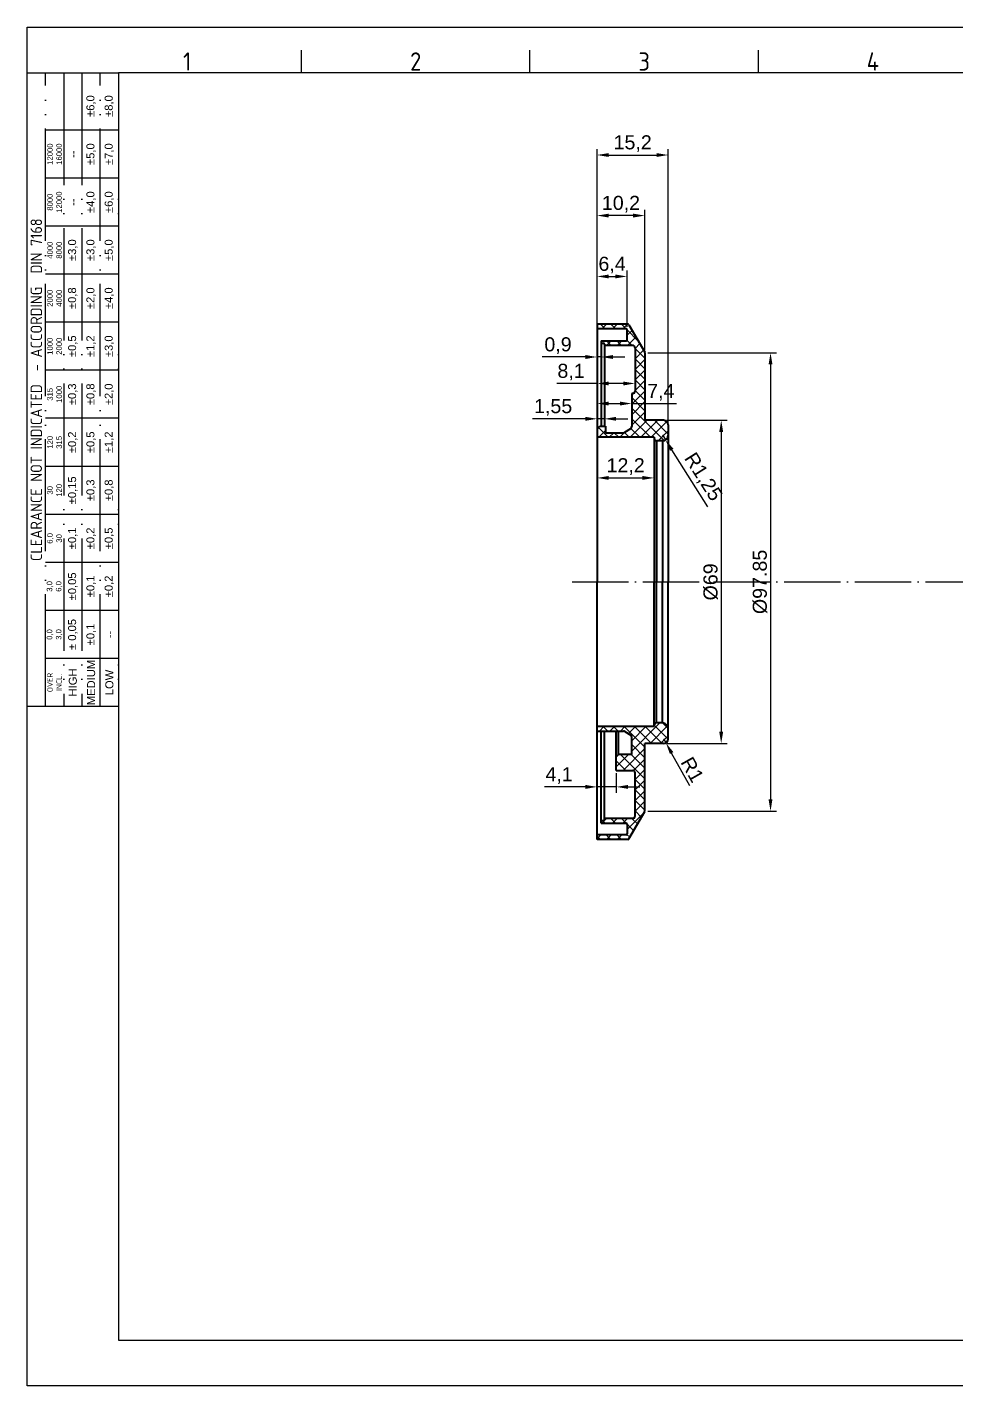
# Model space of a CAD drawing. Header units: millimetres. Extents: x 3180 to 3591, y 1531 to 1821.
# Drawn here: x 3180.5 to 3379.1, y 1530.8 to 1820.9 of the extents above; entities that cross this region are included whole.
import ezdxf
from ezdxf.enums import TextEntityAlignment as Align

# ---------------------------------------------------------------- set-up
doc = ezdxf.new("R2010")
doc.units = ezdxf.units.MM
doc.linetypes.add('ACAD_ISO04W100', pattern=[30, 24, -3, 0, -3])
doc.linetypes.add('ACAD_ISO05W100', pattern=[33, 24, -3, 0, -3, 0, -3])
for name, color, linetype, lineweight in [('AM_0', 7, 'Continuous', 40), ('AM_4', 1, 'ACAD_ISO04W100', 25), ('AM_5', 3, 'Continuous', 25), ('AM_BOR', 2, 'ACAD_ISO05W100', 35)]:
    doc.layers.add(name, color=color, linetype=linetype, lineweight=lineweight)
doc.styles.add('ACISOTS', font='isocp.shx', dxfattribs={"height": 1})
doc.styles.get("Standard").update_dxf_attribs({"font": 'arial.ttf'})
doc.dimstyles.new('ISO-25', dxfattribs={"dimtxt": 3, "dimasz": 2.5, "dimexe": 1.25, "dimexo": 0.625, "dimtad": 1, "dimtxsty": 'Standard', "dimcen": 2.5, "dimadec": 0, "dimazin": 0, "dimtfac": 1, "dimtmove": 0, "dimatfit": 3, "dimfxl": 1, "dimarcsym": 0})

# ---------------------------------------------------------------- blocks, each defined once
blk = doc.blocks.new('A3 ZTL')
for p, q in [((19.57, 280.82), (19.57, 9.78)), ((401.17, 280.82), (19.57, 280.82)), ((19.57, 9.78), (401.17, 9.78))]:
    blk.add_line(p, q)
at = {"layer": 'AM_BOR', "color": 135, "linetype": 'Continuous', "lineweight": 25}
for p, q in [((0, 0), (0, 290.61)), ((0, 290.61), (410.96, 290.61)), ((410.96, 0), (0, 0))]:
    blk.add_line(p, q, dxfattribs=at)
at = {"layer": 'AM_BOR', "color": 135, "lineweight": 25}
for p, q in [((58.71, 280.82), (58.71, 285.71)), ((107.63, 280.82), (107.63, 285.71)), ((156.56, 280.82), (156.56, 285.71)), ((3.91, 145.3), (3.91, 280.82)), ((7.83, 280.82), (7.83, 145.3)), ((11.74, 280.82), (11.74, 145.3)), ((15.66, 145.3), (15.66, 280.82)), ((19.57, 268.59), (3.91, 268.59)), ((19.57, 258.32), (3.91, 258.32)), ((19.57, 248.04), (3.91, 248.04)), ((19.57, 237.77), (3.91, 237.77)), ((19.57, 227.5), (3.91, 227.5)), ((19.57, 217.22), (3.91, 217.22)), ((19.57, 206.95), (3.91, 206.95)), ((19.57, 196.67), (3.91, 196.67)), ((19.57, 186.4), (3.91, 186.4)), ((19.57, 176.13), (3.91, 176.13)), ((19.57, 165.85), (3.91, 165.85)), ((19.57, 155.58), (3.91, 155.58))]:
    blk.add_line(p, q, dxfattribs=at)
blk.add_lwpolyline([(19.57, 145.3), (0, 145.3), (0, 280.82), (19.57, 280.82)], close=True, dxfattribs=at)
at = {"layer": 'AM_BOR', "color": 135, "lineweight": 25, "style": 'ACISOTS'}
for s, p in [('1', (34.25, 283.27)), ('2', (83.17, 283.27)), ('3', (132.09, 283.27)), ('4', (181.02, 283.27))]:
    blk.add_text(s, height=3.91, dxfattribs=at).set_placement(p, align=Align.MIDDLE)
at = {"layer": 'AM_BOR', "color": 135, "lineweight": 25, "attachment_point": 5, "rotation": 90}
for s, insert, char_height, width in [('±6,0', (13.7, 273.73), 1.712, 10.274), ('±8,0', (17.61, 273.73), 1.712, 10.274), ('12000\\P16000', (5.87, 263.45), 1.174, 10.274), ('±5,0', (13.7, 263.45), 1.712, 10.274), ('±7,0', (17.61, 263.45), 1.712, 10.274), ('--', (9.78, 263.45), 1.712, 10.274), ('8000\\P12000', (5.87, 253.18), 1.174, 10.274), ('--', (9.78, 253.18), 1.712, 10.274), ('±4,0', (13.7, 253.18), 1.712, 10.274), ('±6,0', (17.61, 253.18), 1.712, 10.274), ('{\\Fisocp.shx|c0;CLEARANCE NOT INDICATED  - ACCORDING  DIN 7168}', (1.96, 213.06), 2.4462, 135.5186), ('4000\\P8000', (5.87, 242.91), 1.174, 10.274), ('±3,0', (9.78, 242.91), 1.712, 10.274), ('±3,0', (13.7, 242.91), 1.712, 10.274), ('±5,0', (17.61, 242.91), 1.712, 10.274), ('2000\\P4000', (5.87, 232.63), 1.174, 10.274), ('±0,8', (9.78, 232.63), 1.712, 10.274), ('±2,0', (13.7, 232.63), 1.712, 10.274), ('±4,0', (17.61, 232.63), 1.712, 10.274), ('1000\\P2000', (5.87, 222.36), 1.174, 10.274), ('±0,5', (9.78, 222.36), 1.712, 10.274), ('±1,2', (13.7, 222.36), 1.712, 10.274), ('±3,0', (17.61, 222.36), 1.712, 10.274), ('315\\P1000', (5.87, 212.08), 1.174, 10.274), ('±0,3', (9.78, 212.08), 1.712, 10.274), ('±0,8', (13.7, 212.08), 1.712, 10.274), ('±2,0', (17.61, 212.08), 1.712, 10.274), ('±0,2', (9.78, 201.81), 1.712, 10.274), ('±0,5', (13.7, 201.81), 1.712, 10.274), ('±1,2', (17.61, 201.81), 1.712, 10.274), ('120\\P315', (5.87, 201.81), 1.174, 10.274), ('30\\P120', (5.87, 191.54), 1.174, 10.274), ('±0,15', (9.78, 191.54), 1.712, 10.274), ('±0,3', (13.7, 191.54), 1.712, 10.274), ('±0,8', (17.61, 191.54), 1.712, 10.274), ('±0,1', (9.78, 181.26), 1.712, 10.274), ('±0,2', (13.7, 181.26), 1.712, 10.274), ('±0,5', (17.61, 181.26), 1.712, 10.274), ('6,0\\P30', (5.87, 181.26), 1.174, 10.274), ('3,0\\P6,0', (5.87, 170.99), 1.174, 10.274), ('±0,05', (9.78, 170.99), 1.712, 10.274), ('±0,1', (13.7, 170.99), 1.712, 10.274), ('±0,2', (17.61, 170.99), 1.712, 10.274), ('± 0,05', (9.78, 160.71), 1.712, 10.274), ('\\pt4.69206;±0,1', (13.7, 160.71), 1.7123, 10.274), ('0,0\\P3,0', (5.87, 160.71), 1.174, 10.274), ('--', (17.61, 160.71), 1.712, 10.274), ('MEDIUM', (13.7, 150.44), 1.712, 10.274), ('{\\Fisocp.shx|c0;OVER\\PINCL.}', (5.87, 150.44), 1.1742, 10.274), ('HIGH', (9.78, 150.44), 1.712, 10.274), ('LOW', (17.61, 150.44), 1.712, 10.274)]:
    blk.add_mtext(s, dxfattribs=dict(at, insert=insert, char_height=char_height, width=width))
blk = doc.blocks.new('*D33')
at = {"layer": 'AM_5', "color": 0, "lineweight": -2}
for p, q in [((3302.24, 1758.04), (3302.24, 1794.81)), ((3304.74, 1793.56), (3314.94, 1793.56)), ((3317.44, 1736.54), (3317.44, 1794.81))]:
    blk.add_line(p, q, dxfattribs=at)
at = {"layer": 'AM_5', "color": 0}
for points in [[(3304.74, 1793.97), (3304.74, 1793.14), (3302.24, 1793.56)], [(3314.94, 1793.97), (3314.94, 1793.14), (3317.44, 1793.56)]]:
    blk.add_solid(points, dxfattribs=at)
at = {"layer": 'Defpoints', "color": 0}
for p in [(3317.44, 1793.56), (3302.24, 1757.41), (3317.44, 1735.91)]:
    blk.add_point(p, dxfattribs=at)
at = {"layer": 'AM_5', "color": 0, "insert": (3309.84, 1795.99), "char_height": 3, "attachment_point": 5}
blk.add_mtext('15,2', dxfattribs=at)
blk = doc.blocks.new('*D34')
at = {"layer": 'AM_5', "color": 0, "lineweight": -2}
for p, q in [((3302.24, 1757.04), (3302.24, 1768.88)), ((3304.74, 1767.63), (3306.14, 1767.63)), ((3308.64, 1756.84), (3308.64, 1768.88))]:
    blk.add_line(p, q, dxfattribs=at)
at = {"layer": 'AM_5', "color": 0}
for points in [[(3304.74, 1768.04), (3304.74, 1767.21), (3302.24, 1767.63)], [(3306.14, 1768.04), (3306.14, 1767.21), (3308.64, 1767.63)]]:
    blk.add_solid(points, dxfattribs=at)
at = {"layer": 'Defpoints', "color": 0}
for p in [(3308.64, 1767.63), (3302.24, 1756.41), (3308.64, 1756.21)]:
    blk.add_point(p, dxfattribs=at)
at = {"layer": 'AM_5', "color": 0, "insert": (3305.44, 1770.05), "char_height": 3, "attachment_point": 5}
blk.add_mtext('6,4', dxfattribs=at)
blk = doc.blocks.new('*D35')
at = {"layer": 'AM_5', "color": 0, "lineweight": -2}
for p, q in [((3313.07, 1751.35), (3340.55, 1751.35)), ((3339.3, 1748.85), (3339.3, 1655.98)), ((3313.07, 1653.48), (3340.55, 1653.48))]:
    blk.add_line(p, q, dxfattribs=at)
at = {"layer": 'AM_5', "color": 0}
for points in [[(3338.88, 1748.85), (3339.71, 1748.85), (3339.3, 1751.35)], [(3338.88, 1655.98), (3339.71, 1655.98), (3339.3, 1653.48)]]:
    blk.add_solid(points, dxfattribs=at)
at = {"layer": 'Defpoints', "color": 0}
for p in [(3312.44, 1751.35), (3312.44, 1653.48), (3339.3, 1653.48)]:
    blk.add_point(p, dxfattribs=at)
at = {"layer": 'AM_5', "color": 0, "insert": (3337.06, 1702.41), "char_height": 3, "attachment_point": 5, "rotation": 90}
blk.add_mtext('%%C97.85', dxfattribs=at)
blk = doc.blocks.new('*D36')
at = {"layer": 'AM_5', "color": 0, "lineweight": -2}
for p, q in [((3317.07, 1736.91), (3330.01, 1736.91)), ((3328.76, 1734.41), (3328.76, 1670.41)), ((3317.07, 1667.91), (3330.01, 1667.91))]:
    blk.add_line(p, q, dxfattribs=at)
at = {"layer": 'AM_5', "color": 0}
for points in [[(3328.34, 1734.41), (3329.18, 1734.41), (3328.76, 1736.91)], [(3328.34, 1670.41), (3329.18, 1670.41), (3328.76, 1667.91)]]:
    blk.add_solid(points, dxfattribs=at)
at = {"layer": 'Defpoints', "color": 0}
for p in [(3316.44, 1736.91), (3316.44, 1667.91), (3328.76, 1667.91)]:
    blk.add_point(p, dxfattribs=at)
at = {"layer": 'AM_5', "color": 0, "insert": (3326.52, 1702.41), "char_height": 3, "attachment_point": 5, "rotation": 90}
blk.add_mtext('%%C69', dxfattribs=at)
blk = doc.blocks.new('*D37')
at = {"layer": 'AM_5', "color": 0, "lineweight": -2}
for p, q in [((3302.24, 1758.04), (3302.24, 1781.88)), ((3312.44, 1751.97), (3312.44, 1781.88)), ((3309.94, 1780.63), (3304.74, 1780.63))]:
    blk.add_line(p, q, dxfattribs=at)
at = {"layer": 'AM_5', "color": 0}
for points in [[(3304.74, 1781.04), (3304.74, 1780.21), (3302.24, 1780.63)], [(3309.94, 1781.04), (3309.94, 1780.21), (3312.44, 1780.63)]]:
    blk.add_solid(points, dxfattribs=at)
at = {"layer": 'Defpoints', "color": 0}
for p in [(3302.24, 1780.63), (3302.24, 1757.41), (3312.44, 1751.35)]:
    blk.add_point(p, dxfattribs=at)
at = {"layer": 'AM_5', "color": 0, "insert": (3307.34, 1783.06), "char_height": 3, "attachment_point": 5}
blk.add_mtext('10,2', dxfattribs=at)
blk = doc.blocks.new('*D38')
at = {"layer": 'AM_5', "color": 0, "lineweight": -2}
for p, q in [((3303.14, 1753.29), (3303.14, 1749.18)), ((3299.74, 1750.43), (3290.53, 1750.43)), ((3302.24, 1751.06), (3302.24, 1751.68)), ((3303.14, 1750.43), (3302.24, 1750.43)), ((3305.64, 1750.43), (3308.14, 1750.43))]:
    blk.add_line(p, q, dxfattribs=at)
at = {"layer": 'AM_5', "color": 0}
for points in [[(3299.74, 1750.85), (3299.74, 1750.01), (3302.24, 1750.43)], [(3305.64, 1750.85), (3305.64, 1750.01), (3303.14, 1750.43)]]:
    blk.add_solid(points, dxfattribs=at)
at = {"layer": 'Defpoints', "color": 0}
for p in [(3303.14, 1753.91), (3302.24, 1750.43), (3302.24, 1750.43)]:
    blk.add_point(p, dxfattribs=at)
at = {"layer": 'AM_5', "color": 0, "insert": (3293.89, 1752.86), "char_height": 3, "attachment_point": 5}
blk.add_mtext('0,9', dxfattribs=at)
blk = doc.blocks.new('*D39')
at = {"layer": 'AM_5', "color": 0, "lineweight": -2}
for p, q in [((3302.24, 1737.86), (3302.24, 1738.48)), ((3303.79, 1737.86), (3303.79, 1738.48)), ((3299.74, 1737.23), (3288.46, 1737.23)), ((3303.79, 1737.23), (3302.24, 1737.23)), ((3306.29, 1737.23), (3308.79, 1737.23))]:
    blk.add_line(p, q, dxfattribs=at)
at = {"layer": 'AM_5', "color": 0}
for points in [[(3299.74, 1737.65), (3299.74, 1736.82), (3302.24, 1737.23)], [(3306.29, 1737.65), (3306.29, 1736.82), (3303.79, 1737.23)]]:
    blk.add_solid(points, dxfattribs=at)
at = {"layer": 'Defpoints', "color": 0}
for p in [(3302.24, 1737.23), (3302.24, 1737.23), (3303.79, 1737.23)]:
    blk.add_point(p, dxfattribs=at)
at = {"layer": 'AM_5', "color": 0, "insert": (3292.85, 1739.66), "char_height": 3, "attachment_point": 5}
blk.add_mtext('1,55', dxfattribs=at)
blk = doc.blocks.new('*D40')
at = {"layer": 'AM_5', "color": 0, "lineweight": -2}
for p, q in [((3310.34, 1747.16), (3310.34, 1743.53)), ((3302.24, 1744.78), (3293.61, 1744.78)), ((3302.24, 1745.4), (3302.24, 1746.03)), ((3307.84, 1744.78), (3304.74, 1744.78))]:
    blk.add_line(p, q, dxfattribs=at)
at = {"layer": 'AM_5', "color": 0}
for points in [[(3304.74, 1745.19), (3304.74, 1744.36), (3302.24, 1744.78)], [(3307.84, 1745.19), (3307.84, 1744.36), (3310.34, 1744.78)]]:
    blk.add_solid(points, dxfattribs=at)
at = {"layer": 'Defpoints', "color": 0}
for p in [(3310.34, 1747.79), (3302.24, 1744.78), (3302.24, 1744.78)]:
    blk.add_point(p, dxfattribs=at)
at = {"layer": 'AM_5', "color": 0, "insert": (3296.68, 1747.2), "char_height": 3, "attachment_point": 5}
blk.add_mtext('8,1', dxfattribs=at)
blk = doc.blocks.new('*D41')
at = {"layer": 'AM_5', "color": 0, "lineweight": -2}
for p, q in [((3302.24, 1741.11), (3302.24, 1741.74)), ((3309.64, 1741.11), (3309.64, 1741.74)), ((3304.74, 1740.49), (3307.14, 1740.49)), ((3309.64, 1740.49), (3319.19, 1740.49))]:
    blk.add_line(p, q, dxfattribs=at)
at = {"layer": 'AM_5', "color": 0}
for points in [[(3304.74, 1740.91), (3304.74, 1740.07), (3302.24, 1740.49)], [(3307.14, 1740.91), (3307.14, 1740.07), (3309.64, 1740.49)]]:
    blk.add_solid(points, dxfattribs=at)
at = {"layer": 'Defpoints', "color": 0}
for p in [(3302.24, 1740.49), (3309.64, 1740.49), (3309.64, 1740.49)]:
    blk.add_point(p, dxfattribs=at)
at = {"layer": 'AM_5', "color": 0, "insert": (3315.86, 1742.91), "char_height": 3, "attachment_point": 5}
blk.add_mtext('7,4', dxfattribs=at)
blk = doc.blocks.new('*D42')
at = {"layer": 'AM_5', "color": 0, "lineweight": -2}
for p, q in [((3302.24, 1725.24), (3302.24, 1725.86)), ((3304.74, 1724.61), (3311.94, 1724.61)), ((3314.44, 1725.24), (3314.44, 1725.86))]:
    blk.add_line(p, q, dxfattribs=at)
at = {"layer": 'AM_5', "color": 0}
for points in [[(3304.74, 1725.03), (3304.74, 1724.2), (3302.24, 1724.61)], [(3311.94, 1725.03), (3311.94, 1724.2), (3314.44, 1724.61)]]:
    blk.add_solid(points, dxfattribs=at)
at = {"layer": 'Defpoints', "color": 0}
for p in [(3302.24, 1724.61), (3314.44, 1724.61), (3314.44, 1724.61)]:
    blk.add_point(p, dxfattribs=at)
at = {"layer": 'AM_5', "color": 0, "insert": (3308.34, 1727.04), "char_height": 3, "attachment_point": 5}
blk.add_mtext('12,2', dxfattribs=at)
blk = doc.blocks.new('*D43')
at = {"layer": 'AM_5', "color": 0, "lineweight": -2}
for p, q in [((3316.44, 1668.91), (3316.94, 1668.04)), ((3322.09, 1658.89), (3318.16, 1665.86))]:
    blk.add_line(p, q, dxfattribs=at)
at = {"layer": 'AM_5', "color": 0}
blk.add_solid([(3318.53, 1666.07), (3317.8, 1665.66), (3316.94, 1668.04)], dxfattribs=at)
at = {"layer": 'Defpoints', "color": 0}
for p in [(3316.44, 1668.91), (3316.94, 1668.04)]:
    blk.add_point(p, dxfattribs=at)
at = {"layer": 'AM_5', "color": 0, "insert": (3322.6, 1662.33), "char_height": 3, "attachment_point": 5, "rotation": 299.3995}
blk.add_mtext('R1', dxfattribs=at)
blk = doc.blocks.new('*D45')
at = {"layer": 'AM_5', "color": 0, "lineweight": -2}
for p, q in [((3316.19, 1733.79), (3316.86, 1732.73)), ((3325.9, 1718.41), (3318.2, 1730.62))]:
    blk.add_line(p, q, dxfattribs=at)
at = {"layer": 'AM_5', "color": 0}
blk.add_solid([(3318.55, 1730.84), (3317.84, 1730.39), (3316.86, 1732.73)], dxfattribs=at)
at = {"layer": 'Defpoints', "color": 0}
for p in [(3316.19, 1733.79), (3316.86, 1732.73)]:
    blk.add_point(p, dxfattribs=at)
at = {"layer": 'AM_5', "color": 0, "insert": (3324.77, 1724.75), "char_height": 3, "attachment_point": 5, "rotation": 302.2691}
blk.add_mtext('R1,25', dxfattribs=at)
blk = doc.blocks.new('*D46')
at = {"layer": 'AM_5', "color": 0, "lineweight": -2}
for p, q in [((3302.24, 1659.26), (3302.24, 1659.89)), ((3306.34, 1661.54), (3306.34, 1657.39)), ((3299.74, 1658.64), (3290.99, 1658.64)), ((3306.34, 1658.64), (3302.24, 1658.64)), ((3308.84, 1658.64), (3311.34, 1658.64))]:
    blk.add_line(p, q, dxfattribs=at)
at = {"layer": 'AM_5', "color": 0}
for points in [[(3299.74, 1659.06), (3299.74, 1658.22), (3302.24, 1658.64)], [(3308.84, 1659.06), (3308.84, 1658.22), (3306.34, 1658.64)]]:
    blk.add_solid(points, dxfattribs=at)
at = {"layer": 'Defpoints', "color": 0}
for p in [(3306.34, 1662.16), (3302.24, 1658.64), (3302.24, 1658.64)]:
    blk.add_point(p, dxfattribs=at)
at = {"layer": 'AM_5', "color": 0, "insert": (3294.12, 1661.07), "char_height": 3, "attachment_point": 5}
blk.add_mtext('4,1', dxfattribs=at)

msp = doc.modelspace()

# ---------------------------------------------------------------- hatches: boundary and pattern name
at = {"layer": 'AM_5'}
h = msp.add_hatch(dxfattribs=at)
h.set_pattern_fill('ANSI37', color=256, scale=0.5, style=0)
h.paths.add_polyline_path([(3316.444, 1736.913), (3312.444, 1736.913), (3312.444, 1751.345, 0.132791), (3312.41, 1751.471), (3309.017, 1757.289, 0.2667503), (3308.801, 1757.413), (3302.244, 1757.413), (3302.244, 1756.413), (3308.444, 1756.413, -0.4142136), (3308.644, 1756.213), (3308.644, 1754.113, -0.4142136), (3308.444, 1753.913), (3303.144, 1753.913), (3303.144, 1753.363), (3303.594, 1753.363, -0.4142136), (3303.794, 1753.163), (3303.794, 1752.913), (3309.844, 1752.913, -0.4142136), (3310.344, 1752.413), (3310.344, 1743.163, -0.4142136), (3309.844, 1742.663), (3309.644, 1742.663), (3309.644, 1735.583, -0.2526912), (3309.419, 1735.165), (3308.169, 1734.345, -0.146218), (3307.895, 1734.263), (3304.044, 1734.263), (3304.044, 1735.638), (3302.844, 1735.638), (3302.244, 1735.038), (3302.244, 1733.288), (3314.511, 1733.288, 0.5773503), (3314.944, 1732.538), (3316.194, 1732.538, 0.4142136), (3317.444, 1733.788), (3317.444, 1735.913, 0.4142136)])
h.paths.add_polyline_path([(3312.444, 1667.913), (3316.444, 1667.913, 0.4142136), (3317.444, 1668.913), (3317.444, 1671.038, 0.4142136), (3316.194, 1672.288), (3314.944, 1672.288, 0.5773503), (3314.511, 1671.538), (3302.244, 1671.538), (3302.244, 1670.563), (3307.895, 1670.563, -0.146218), (3308.169, 1670.481), (3309.419, 1669.661, -0.2526912), (3309.644, 1669.243), (3309.644, 1665.563), (3306.844, 1665.563), (3306.344, 1665.063), (3306.344, 1662.163), (3309.844, 1662.163, -0.4142136), (3310.344, 1661.663), (3310.344, 1652.413, -0.4142136), (3309.844, 1651.913), (3303.794, 1651.913), (3303.794, 1651.663, -0.4142136), (3303.594, 1651.463), (3303.144, 1651.463), (3303.144, 1650.913), (3308.444, 1650.913, -0.4142136), (3308.644, 1650.713), (3308.644, 1648.613, -0.4142136), (3308.444, 1648.413), (3302.244, 1648.413), (3302.244, 1647.413), (3308.801, 1647.413, 0.2667503), (3309.017, 1647.537), (3312.41, 1653.354, 0.132791), (3312.444, 1653.48)])

# ---------------------------------------------------------------- linework, layer by layer
at = {"layer": 'AM_0'}
for p, q in [((3308.801, 1757.413), (3302.244, 1757.413)), ((3302.244, 1757.413), (3302.244, 1756.413)), ((3308.444, 1756.413), (3302.244, 1756.413)), ((3302.244, 1756.413), (3302.244, 1702.413)), ((3308.644, 1754.113), (3308.644, 1756.213)), ((3309.017, 1757.289), (3312.41, 1751.471)), ((3303.144, 1753.913), (3303.144, 1753.363)), ((3303.144, 1753.913), (3308.444, 1753.913)), ((3303.144, 1753.363), (3303.594, 1753.363)), ((3303.144, 1753.363), (3303.144, 1735.638)), ((3303.794, 1753.163), (3303.794, 1752.913)), ((3309.844, 1752.913), (3303.794, 1752.913)), ((3303.794, 1752.913), (3303.794, 1735.638)), ((3310.344, 1752.413), (3310.344, 1743.163)), ((3312.444, 1751.345), (3312.444, 1736.913)), ((3309.644, 1742.663), (3309.644, 1735.583)), ((3309.844, 1742.663), (3309.644, 1742.663)), ((3302.244, 1735.038), (3302.844, 1735.638)), ((3302.244, 1735.038), (3302.244, 1733.288)), ((3302.844, 1735.638), (3304.044, 1735.638)), ((3304.044, 1735.638), (3304.044, 1734.263)), ((3308.169, 1734.345), (3309.419, 1735.165)), ((3316.444, 1736.913), (3312.444, 1736.913)), ((3317.444, 1735.913), (3317.444, 1733.788)), ((3314.444, 1733.288), (3302.244, 1733.288)), ((3302.244, 1733.288), (3302.244, 1702.413)), ((3304.044, 1734.263), (3307.895, 1734.263)), ((3314.444, 1733.288), (3314.444, 1733.038)), ((3314.444, 1733.038), (3314.444, 1702.413)), ((3316.194, 1732.538), (3314.944, 1732.538)), ((3314.944, 1732.538), (3314.944, 1702.413)), ((3316.194, 1732.538), (3316.194, 1702.413)), ((3317.444, 1733.788), (3317.444, 1702.413)), ((3302.244, 1671.538), (3302.244, 1702.413)), ((3302.244, 1648.413), (3302.244, 1702.413)), ((3314.444, 1671.788), (3314.444, 1702.413)), ((3314.944, 1672.288), (3314.944, 1702.413)), ((3316.194, 1672.288), (3316.194, 1702.413)), ((3317.444, 1671.038), (3317.444, 1702.413)), ((3314.444, 1671.538), (3302.244, 1671.538)), ((3302.244, 1670.563), (3302.244, 1671.538)), ((3314.444, 1671.538), (3314.444, 1671.788)), ((3316.194, 1672.288), (3314.944, 1672.288)), ((3317.444, 1668.913), (3317.444, 1671.038)), ((3302.244, 1670.563), (3307.895, 1670.563)), ((3303.144, 1651.463), (3303.144, 1670.563)), ((3303.794, 1651.913), (3303.794, 1670.563)), ((3306.344, 1665.063), (3306.344, 1670.563)), ((3306.844, 1665.563), (3306.844, 1670.563)), ((3308.169, 1670.481), (3309.419, 1669.661)), ((3309.644, 1665.563), (3309.644, 1669.243)), ((3306.344, 1665.063), (3306.844, 1665.563)), ((3309.644, 1665.563), (3306.844, 1665.563)), ((3316.444, 1667.913), (3312.444, 1667.913)), ((3312.444, 1653.48), (3312.444, 1667.913)), ((3306.344, 1662.163), (3306.344, 1665.063)), ((3306.344, 1662.163), (3309.844, 1662.163)), ((3310.344, 1652.413), (3310.344, 1661.663)), ((3303.144, 1650.913), (3303.144, 1651.463)), ((3303.144, 1651.463), (3303.594, 1651.463)), ((3303.144, 1650.913), (3308.444, 1650.913)), ((3309.844, 1651.913), (3303.794, 1651.913)), ((3303.794, 1651.663), (3303.794, 1651.913)), ((3308.644, 1650.713), (3308.644, 1648.613)), ((3309.017, 1647.537), (3312.41, 1653.354)), ((3308.444, 1648.413), (3302.244, 1648.413)), ((3302.244, 1647.413), (3302.244, 1648.413)), ((3308.801, 1647.413), (3302.244, 1647.413))]:
    msp.add_line(p, q, dxfattribs=at)
for centre, radius, start, end in [((3308.444, 1756.213), 0.2, 0, 90), ((3308.801, 1757.163), 0.25, 30.25644, 90), ((3303.594, 1753.163), 0.2, 0, 90), ((3308.444, 1754.113), 0.2, 270, 0), ((3309.844, 1752.413), 0.5, 0, 90), ((3312.194, 1751.345), 0.25, 0, 30.25644), ((3309.844, 1743.163), 0.5, 270, 0), ((3309.144, 1735.583), 0.5, 303.27489, 0), ((3316.444, 1735.913), 1, 0, 90), ((3307.895, 1734.763), 0.5, 270, 303.27489), ((3314.944, 1733.038), 0.5, 180, 270), ((3316.194, 1733.788), 1.25, 270, 0), ((3314.944, 1671.788), 0.5, 90, 180), ((3316.194, 1671.038), 1.25, 0, 90), ((3307.895, 1670.063), 0.5, 56.72511, 90), ((3309.144, 1669.243), 0.5, 0, 56.72511), ((3316.444, 1668.913), 1, 270, 0), ((3309.844, 1661.663), 0.5, 0, 90), ((3303.594, 1651.663), 0.2, 270, 0), ((3308.444, 1650.713), 0.2, 0, 90), ((3309.844, 1652.413), 0.5, 270, 0), ((3312.194, 1653.48), 0.25, 329.74356, 0), ((3308.444, 1648.613), 0.2, 270, 0), ((3308.801, 1647.663), 0.25, 270, 329.74356)]:
    msp.add_arc(centre, radius, start, end, dxfattribs=at)
at = {"layer": 'AM_4', "ltscale": 0.5}
msp.add_line((3296.922, 1702.413), (3503.58, 1702.413), dxfattribs=at)

# ---------------------------------------------------------------- block references
at = {"linetype": 'ByBlock', "lineweight": 0, "xscale": 0.9982500000000003, "yscale": 0.9982500000000003, "zscale": 0.9982500000000003}
msp.add_blockref('A3 ZTL', (3180.457, 1530.756), dxfattribs=at)

# ---------------------------------------------------------------- dimensions: what is measured, and where the dimension line sits
at = {"layer": 'AM_5'}
for base, p1, p2, picture, middle in [((3317.444, 1793.558), (3302.244, 1757.413), (3317.444, 1735.913), '*D33', (3309.844, 1795.986)), ((3302.244, 1780.628), (3312.444, 1751.345), (3302.244, 1757.413), '*D37', (3307.344, 1783.056)), ((3302.244, 1750.43), (3303.144, 1753.913), (3302.244, 1750.43), '*D38', (3293.885, 1752.858)), ((3302.244, 1737.235), (3303.794, 1737.235), (3302.244, 1737.235), '*D39', (3292.853, 1739.662)), ((3314.444, 1724.613), (3302.244, 1724.613), (3314.444, 1724.613), '*D42', (3308.344, 1727.04)), ((3302.244, 1658.639), (3306.344, 1662.163), (3302.244, 1658.639), '*D46', (3294.118, 1661.067))]:
    dim = msp.add_linear_dim(base=base, p1=p1, p2=p2, dimstyle='ISO-25', dxfattribs=at)
    dim.commit()
    dim.dimension.update_dxf_attribs({"geometry": picture, "text_midpoint": middle})
for base, p1, p2, picture, middle in [((3308.644, 1767.626), (3302.244, 1756.413), (3308.644, 1756.213), '*D34', (3305.444, 1767.626)), ((3302.244, 1744.776), (3310.344, 1747.788), (3302.244, 1744.776), '*D40', (3296.676, 1744.776)), ((3309.644, 1740.489), (3302.244, 1740.489), (3309.644, 1740.489), '*D41', (3315.857, 1740.489))]:
    dim = msp.add_linear_dim(base=base, p1=p1, p2=p2, dimstyle='ISO-25', dxfattribs=at)
    dim.commit()
    dim.dimension.update_dxf_attribs({"geometry": picture, "text_midpoint": middle, "dimtype": 160})
for base, p1, p2, text, picture, middle in [((3339.296, 1653.48), (3312.444, 1751.345), (3312.444, 1653.48), '%%C97.85', '*D35', (3337.055, 1702.413)), ((3328.76, 1667.913), (3316.444, 1736.913), (3316.444, 1667.913), '%%C69', '*D36', (3326.519, 1702.413))]:
    dim = msp.add_linear_dim(base=base, p1=p1, p2=p2, angle=90, text=text, dimstyle='ISO-25', dxfattribs=at)
    dim.commit()
    dim.dimension.update_dxf_attribs({"geometry": picture, "text_midpoint": middle})
for center, mpoint, picture, middle in [((3316.194, 1733.788), (3316.862, 1732.731), '*D45', (3324.77, 1724.753)), ((3316.444, 1668.913), (3316.935, 1668.042), '*D43', (3322.598, 1662.332))]:
    dim = msp.add_radius_dim(center=center, mpoint=mpoint, dimstyle='ISO-25', dxfattribs=at)
    dim.commit()
    dim.dimension.update_dxf_attribs({"geometry": picture, "text_midpoint": middle})

doc.saveas('drawing.dxf')
